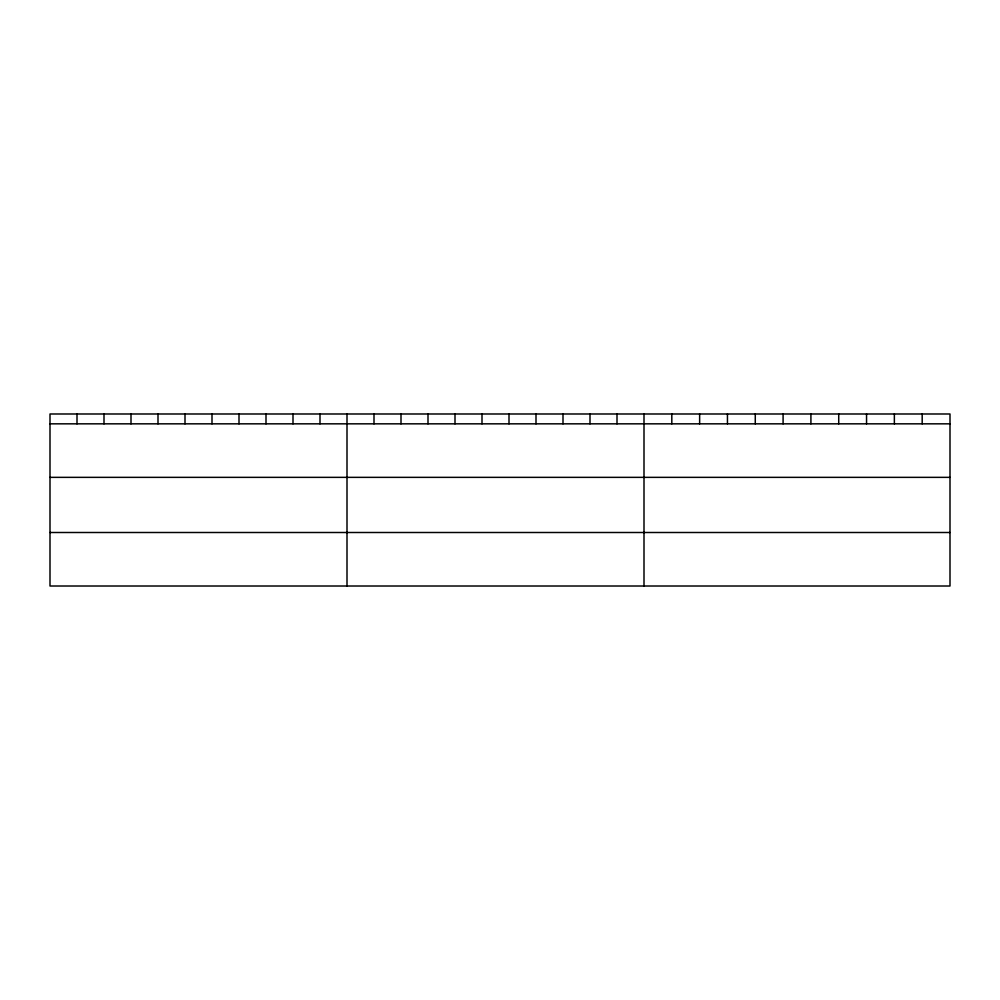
<?xml version="1.0" encoding="UTF-8"?>
<svg xmlns="http://www.w3.org/2000/svg" width="1000" height="1000" viewBox="0 0 1000 1000"><rect width="100%" height="100%" fill="white"/><g stroke="black" fill="none" stroke-linecap="round" stroke-linejoin="round"><path stroke-width="1.5" d="M950 423.837L950 586.013L50 586.013L50 413.988L950 413.988L950 423.837L50 423.837M50 477.35L950 477.35M50 532.5L950 532.5M922.188 413.988L922.188 423.837M894.362 413.988L894.362 423.837M866.55 413.988L866.55 423.837M838.725 413.988L838.725 423.837M810.913 413.988L810.913 423.837M783.088 413.988L783.088 423.837M755.275 413.988L755.275 423.837M727.45 413.988L727.45 423.837M699.638 413.988L699.638 423.837M671.812 413.988L671.812 423.837M644 413.988L644 586.013M617 413.988L617 423.837M590 413.988L590 423.837M563 413.988L563 423.837M536 413.988L536 423.837M509 413.988L509 423.837M482 413.988L482 423.837M455 413.988L455 423.837M428 413.988L428 423.837M401 413.988L401 423.837M374 413.988L374 423.837M347 413.988L347 586.013M320 413.988L320 423.837M293 413.988L293 423.837M266 413.988L266 423.837M239 413.988L239 423.837M212 413.988L212 423.837M185 413.988L185 423.837M158 413.988L158 423.837M131 413.988L131 423.837M104 413.988L104 423.837M77 413.988L77 423.837"/></g></svg>
